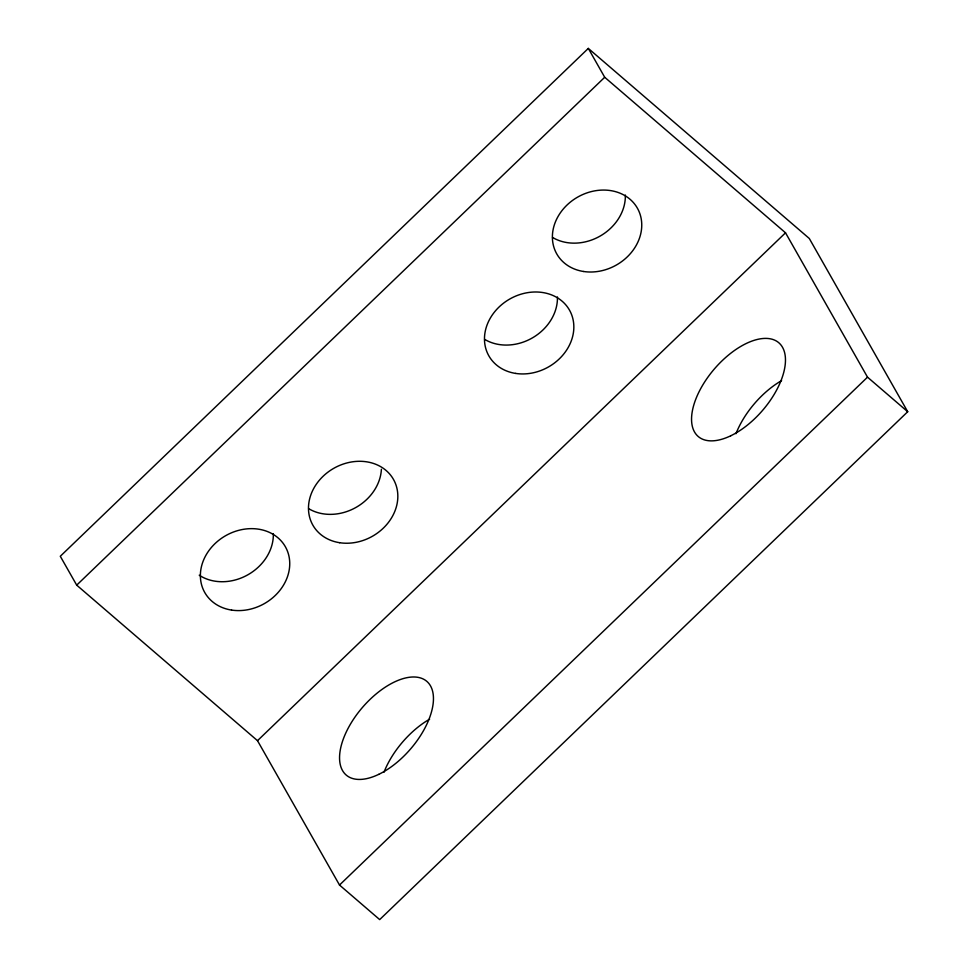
<?xml version="1.0" encoding="UTF-8"?>
<svg xmlns="http://www.w3.org/2000/svg" width="968" height="968" viewBox="0 0 968 968"><rect width="100%" height="100%" fill="white"/><g stroke="black" fill="none" stroke-linecap="round" stroke-linejoin="round"><path stroke-width="1.45" d="M588.314 48.4L60.294 556.273L76.702 585.144L257.5 740.677L339.514 885.042L379.686 919.6L907.706 411.727L809.296 238.491L588.314 48.4L604.71 77.271L785.52 232.804L867.522 377.169L907.706 411.727M76.702 585.144L604.71 77.271M257.5 740.677L785.52 232.804M339.514 885.042L867.522 377.169M383.969 772.283A61.807 31.787 -49.3 0 1 429.611 719.176M735.982 433.7A61.807 31.787 -49.3 0 1 781.612 380.606M557.423 296.958A46.355 39.095 -29.6 0 1 532.569 337.796A46.355 39.095 -29.6 0 1 484.617 339.344M381.392 469.274A46.355 39.095 -29.6 0 1 355.062 507.934A46.355 39.095 -29.6 0 1 308.611 508.636M273.327 533.61A46.355 39.095 -29.6 0 1 247.711 574.883A46.355 39.095 -29.6 0 1 199.239 575.198M625.34 195.028A46.355 39.095 -29.6 0 1 600.487 235.865A46.355 39.095 -29.6 0 1 552.534 237.426M378.706 774.376A61.807 31.787 -49.3 0 0 430.506 685.889A61.807 31.787 -49.3 0 0 350.307 724.366A61.807 31.787 -49.3 0 0 378.706 774.376M730.719 435.794A61.807 31.787 -49.3 0 0 782.519 347.306A61.807 31.787 -49.3 0 0 702.308 385.784A61.807 31.787 -49.3 0 0 730.719 435.794M515.641 373.418A46.355 39.095 -29.6 0 0 572.802 318.436A46.355 39.095 -29.6 0 0 499.016 307.05A46.355 39.095 -29.6 0 0 515.641 373.418M339.635 542.709A46.355 39.095 -29.6 0 0 396.795 487.727A46.355 39.095 -29.6 0 0 323.022 476.341A46.355 39.095 -29.6 0 0 339.635 542.709M231.546 610.07A46.355 39.095 -29.6 0 0 288.706 555.1A46.355 39.095 -29.6 0 0 214.92 543.701A46.355 39.095 -29.6 0 0 231.546 610.07M583.559 271.488A46.355 39.095 -29.6 0 0 640.719 216.517A46.355 39.095 -29.6 0 0 566.933 205.119A46.355 39.095 -29.6 0 0 583.559 271.488"/></g></svg>
